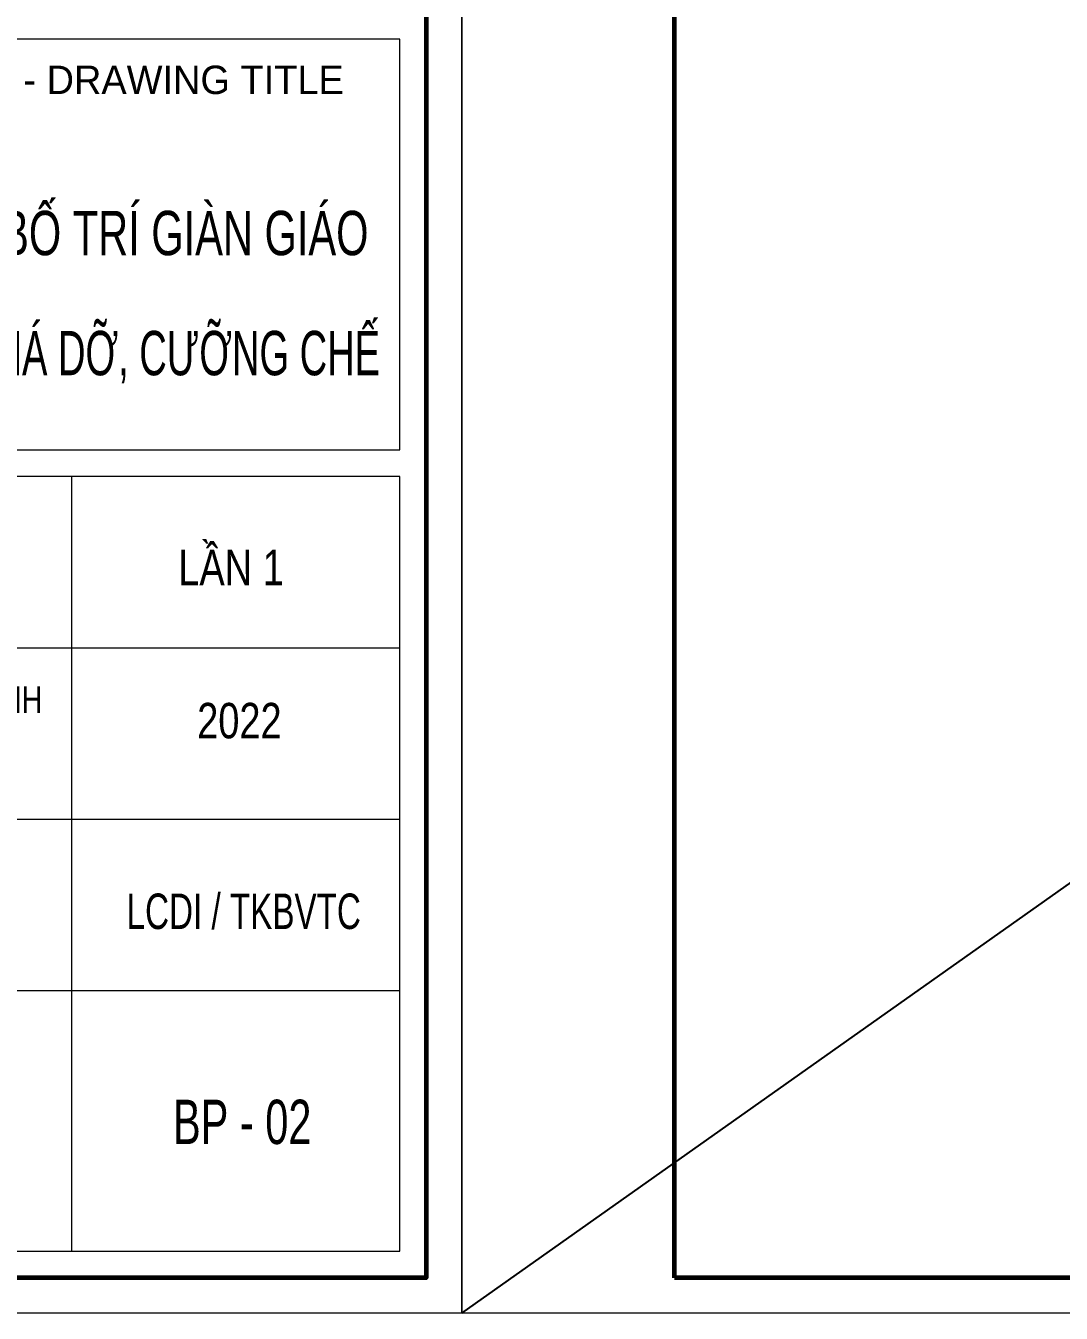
# Model space of a CAD drawing. Header units: millimetres. Extents: x 480521 to 6014615, y -961280 to 187869.
# Drawn here: x 754729 to 758233, y 95764 to 100118 of the extents above; entities that cross this region are included whole.
import ezdxf
from ezdxf.enums import TextEntityAlignment as Align

# ---------------------------------------------------------------- set-up
doc = ezdxf.new("R2010")
doc.units = ezdxf.units.MM
doc.header["$LTSCALE"] = 600
doc.header["$MEASUREMENT"] = 0
doc.layers.get('0').update_dxf_attribs({"lineweight": 0})
doc.layers.get('Defpoints').update_dxf_attribs({"lineweight": 0})
doc.layers.add('KCS_Plotter', color=11, linetype='Continuous', plot=False)
for name, color, linetype, lineweight in [('Khungten_LCDI', 7, 'Continuous', 25), ('LC Net thay', 7, 'Continuous', 25), ('LC Text1', 3, 'Continuous', 20)]:
    doc.layers.add(name, color=color, linetype=linetype, lineweight=lineweight)
doc.styles.add('Khungten', font='VHAVAN.TTF', dxfattribs={"width": 0.9, "height": 5000})
doc.styles.add('LC 1', font='VHAVANB.TTF')
doc.styles.add('Title', font='VHBLACK.TTF')

# ---------------------------------------------------------------- blocks, each defined once
blk = doc.blocks.new('lcdi fix')
at = {"layer": 'Defpoints', "lineweight": 0}
blk.add_lwpolyline([(-1200, -14850), (-1200, 14850), (40800, 14850), (40800, -14850)], close=True, dxfattribs=at)
at = {"layer": 'Khungten_LCDI', "color": 5, "lineweight": 25}
blk.add_line((40600, -14650), (40600, 14650), dxfattribs=at)
at = {"layer": 'Khungten_LCDI', "color": 9, "lineweight": 15}
for p, q in [((38600, -10133.4), (38600, -14500)), ((40450, -11100), (36750, -11100)), ((40450, -12066.7), (36750, -12066.7)), ((40450, -13033.3), (36750, -13033.3))]:
    blk.add_line(p, q, dxfattribs=at)
at = {"layer": 'Khungten_LCDI', "color": 5, "lineweight": 60}
blk.add_lwpolyline([(0, -14650), (0, 14650), (40600, 14650), (40600, -14650)], close=True, dxfattribs=at)
at = {"layer": 'Khungten_LCDI', "color": 9, "lineweight": 15}
for points in [[(36750, -9983.4), (40450, -9983.4), (40450, -7667.3), (36750, -7667.3)], [(36750, -14500), (40450, -14500), (40450, -10133.4), (36750, -10133.4)]]:
    blk.add_lwpolyline(points, close=True, dxfattribs=at)
at = {"color": 7, "style": 'Khungten'}
blk.add_text('tªn b¶n vÏ - drawing title', height=160, dxfattribs=at).set_placement((38565.6, -7977.2), align=Align.CENTER)
at = {"color": 7}
for s, height, style, width, p in [('ngµy hoµn thµnh', 150, 'Khungten', 0.8, (37654, -11466.1)), ('lcdi / tkBVTC', 200, 'Title', 0.7, (39570.6, -12684.1))]:
    blk.add_text(s, height=height, dxfattribs=dict(at, style=style, width=width)).set_placement(p, align=Align.CENTER)
at = {"color": 7, "style": 'Khungten', "width": 0.8}
for tag, p in [('REVISION', (39498.8, -10746.3)), ('NGAYHT', (39546.1, -11609.4))]:
    blk.add_attdef(tag, text='', height=200, dxfattribs=at).set_placement(p, align=Align.CENTER)
at = {"layer": 'LC Text1', "color": 3, "style": 'LC 1', "width": 1.834006}
for tag, p, p2 in [('TENBANVE1', (36912.7, -8885.8), (40339.1, -8885.8)), ('TENBANVE2', (36912.7, -9562.5), (40339.1, -9562.5))]:
    blk.add_attdef(tag, text='', height=250, dxfattribs=at).set_placement(p, p2, align=Align.FIT)
at = {"layer": 'LC Text1', "style": 'Title', "width": 0.7}
blk.add_attdef('SOBANVE', text='', height=250, dxfattribs=at).set_placement((39562, -13896.2), align=Align.CENTER)

msp = doc.modelspace()

# ---------------------------------------------------------------- linework, layer by layer
at = {"layer": 'KCS_Plotter'}
msp.add_line((756204.637, 95763.59), (781404.637, 113583.591), dxfattribs=at)

# ---------------------------------------------------------------- block references
at = {"layer": 'LC Net thay'}
ref = msp.add_blockref('lcdi fix', (731724.637, 104673.591), dxfattribs=dict(at, xscale=0.6000000155618168, yscale=0.6000000155618168, zscale=0.6000000155618168))
ref.add_attrib('TENBANVE2', 'thi c«ng ph¸ dì, c\xadìng chÕ', dxfattribs={"layer": 'LC Text1', "height": 150, "style": 'Title', "width": 0.566237}).set_placement((753872.233, 98936.111), (755928.125, 98936.111), align=Align.FIT)
ref.add_attrib('NGAYHT', '2022', dxfattribs={"layer": 'LC Text1', "height": 119.9994, "style": 'Khungten', "width": 0.8}).set_placement((755452.282, 97707.968), align=Align.CENTER)
ref.add_attrib('REVISION', 'lÇn 1', dxfattribs={"layer": 'LC Text1', "height": 119.9994, "style": 'Khungten', "width": 0.8}).set_placement((755423.89, 98225.808), align=Align.CENTER)
ref.add_attrib('SOBANVE', 'bp - 02', dxfattribs={"layer": 'LC Text1', "height": 150, "style": 'Title', "width": 0.7}).set_placement((755461.827, 96335.882), align=Align.CENTER)
ref.add_attrib('TENBANVE1', 'mÆt b»ng bè trÝ giµn gi¸o ', dxfattribs={"layer": 'LC Text1', "height": 150, "style": 'Title', "width": 0.595247}).set_placement((753872.233, 99342.134), (755928.125, 99342.134), align=Align.FIT)
at = {"layer": 'LC Net thay', "xscale": 0.6000000155618168, "yscale": 0.6000000155618168, "zscale": 0.6000000155618168}
msp.add_blockref('lcdi fix', (756924.637, 104673.591), dxfattribs=at)

doc.saveas('drawing.dxf')
